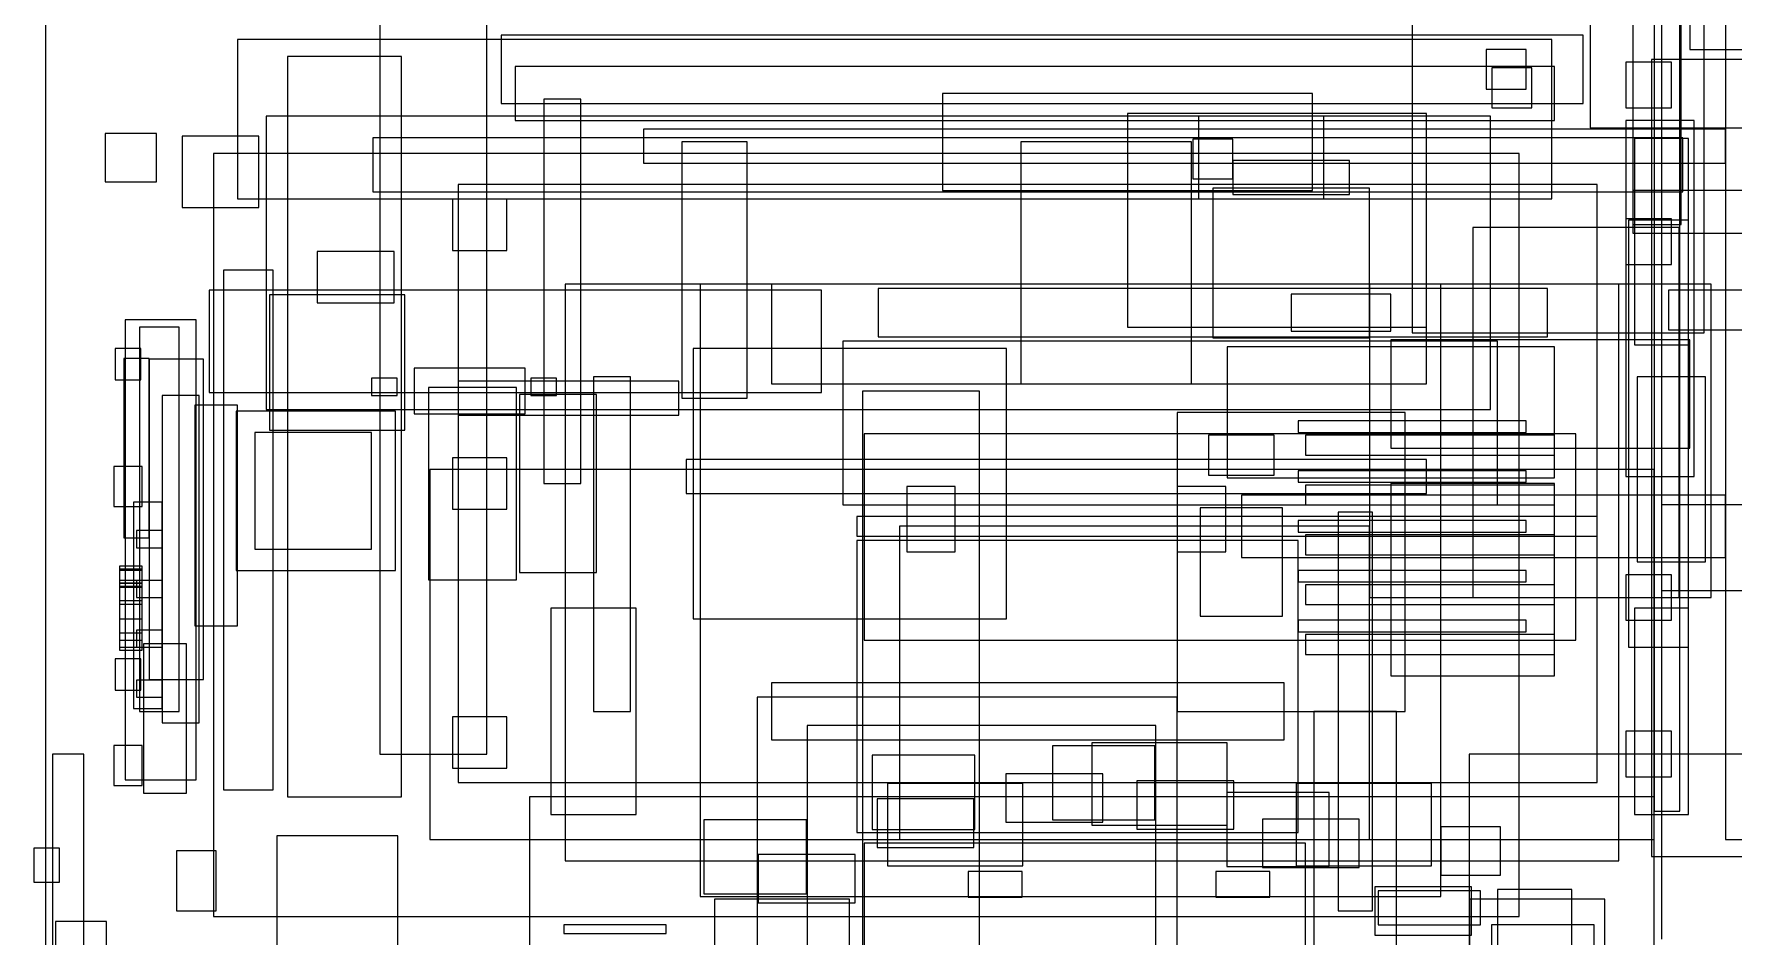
# Model space of a CAD drawing. Header units: millimetres. Extents: x -18 to 5970, y -974 to 4490.
# Drawn here: x -8 to 1186, y 3192 to 3826 of the extents above; entities that cross this region are included whole.
import ezdxf

# ---------------------------------------------------------------- set-up
doc = ezdxf.new("R2010")
doc.units = ezdxf.units.MM

msp = doc.modelspace()

# ---------------------------------------------------------------- linework, layer by layer
at = {"layer": 'BODY'}
for p, q in [((1155, 4335), (1155, 3815)), ((1180, 4110), (1180, 3260)), ((1180, 4110), (1180, 3260)), ((1115, 4077), (1115, 3692)), ((1115, 4077), (1115, 3692)), ((1149, 3692), (1149, 4077)), ((1149, 3692), (1149, 4077)), ((1130, 4060), (1130, 3280)), ((1130, 4060), (1130, 3280)), ((1148, 3280), (1148, 4060)), ((1148, 3280), (1148, 4060)), ((1135, 3970), (1135, 3190)), ((960, 3910), (960, 3616)), ((960, 3910), (960, 3616)), ((1165, 3616), (1165, 3910)), ((1165, 3616), (1165, 3910)), ((1085, 3870), (1085, 3760)), ((1058, 3822), (135, 3822)), ((135, 3822), (135, 3710)), ((1080, 3825), (320, 3825)), ((320, 3825), (320, 3777)), ((1058, 3710), (1058, 3822)), ((1080, 3777), (1080, 3825)), ((250, 3810), (170, 3810)), ((170, 3810), (170, 3290)), ((250, 3290), (250, 3810)), ((1040, 3815), (1012, 3815)), ((1012, 3815), (1012, 3787)), ((1040, 3787), (1040, 3815)), ((1155, 3815), (1235, 3815)), ((1060, 3803), (330, 3803)), ((330, 3803), (330, 3765)), ((1060, 3803), (330, 3803)), ((330, 3803), (330, 3765)), ((1044, 3802), (1016, 3802)), ((1016, 3802), (1016, 3774)), ((1044, 3802), (1016, 3802)), ((1016, 3802), (1016, 3774)), ((1044, 3774), (1044, 3802)), ((1044, 3774), (1044, 3802)), ((1060, 3765), (1060, 3803)), ((1060, 3765), (1060, 3803)), ((1142, 3806), (1110, 3806)), ((1110, 3806), (1110, 3774)), ((1142, 3806), (1110, 3806)), ((1110, 3806), (1110, 3774)), ((1938, 3808), (1128, 3808)), ((1128, 3808), (1128, 3248)), ((1938, 3808), (1128, 3808)), ((1128, 3808), (1128, 3248)), ((1142, 3774), (1142, 3806)), ((1142, 3774), (1142, 3806)), ((1012, 3787), (1040, 3787)), ((320, 3777), (1080, 3777)), ((1016, 3774), (1044, 3774)), ((1016, 3774), (1044, 3774)), ((1110, 3774), (1142, 3774)), ((1110, 3774), (1142, 3774)), ((1015, 3768), (155, 3768)), ((155, 3768), (155, 3562)), ((1015, 3768), (155, 3768)), ((155, 3768), (155, 3562)), ((330, 3765), (1060, 3765)), ((330, 3765), (1060, 3765)), ((898, 3768), (810, 3768)), ((810, 3768), (810, 3710)), ((898, 3768), (810, 3768)), ((810, 3768), (810, 3710)), ((898, 3710), (898, 3768)), ((898, 3710), (898, 3768)), ((1015, 3562), (1015, 3768)), ((1015, 3562), (1015, 3768)), ((78, 3756), (42, 3756)), ((42, 3756), (42, 3722)), ((78, 3722), (78, 3756)), ((150, 3754), (96, 3754)), ((96, 3754), (96, 3704)), ((150, 3704), (150, 3754)), ((1150, 3753), (230, 3753)), ((230, 3753), (230, 3715)), ((1180, 3759), (420, 3759)), ((420, 3759), (420, 3735)), ((1180, 3759), (420, 3759)), ((420, 3759), (420, 3735)), ((834, 3752), (806, 3752)), ((806, 3752), (806, 3724)), ((834, 3752), (806, 3752)), ((806, 3752), (806, 3724)), ((834, 3724), (834, 3752)), ((834, 3724), (834, 3752)), ((1085, 3760), (1275, 3760)), ((1154, 3752.5), (1116, 3752.5)), ((1116, 3752.5), (1116, 3607.5)), ((1154, 3752.5), (1116, 3752.5)), ((1116, 3752.5), (1116, 3607.5)), ((1150, 3715), (1150, 3753)), ((1154, 3607.5), (1154, 3752.5)), ((1154, 3607.5), (1154, 3752.5)), ((1180, 3735), (1180, 3759)), ((1180, 3735), (1180, 3759)), ((1035, 3742), (118, 3742)), ((118, 3742), (118, 3206)), ((1035, 3742), (118, 3742)), ((118, 3742), (118, 3206)), ((1035, 3206), (1035, 3742)), ((1035, 3206), (1035, 3742)), ((420, 3735), (1180, 3735)), ((420, 3735), (1180, 3735)), ((42, 3722), (78, 3722)), ((230, 3715), (1150, 3715)), ((1090, 3720), (290, 3720)), ((290, 3720), (290, 3300)), ((1090, 3720), (290, 3720)), ((290, 3720), (290, 3300)), ((806, 3724), (834, 3724)), ((806, 3724), (834, 3724)), ((1090, 3300), (1090, 3720)), ((1090, 3300), (1090, 3720)), ((1675, 3716), (1115, 3716)), ((1115, 3716), (1115, 3686)), ((1675, 3716), (1115, 3716)), ((1115, 3716), (1115, 3686)), ((96, 3704), (150, 3704)), ((135, 3710), (1058, 3710)), ((810, 3710), (898, 3710)), ((810, 3710), (898, 3710)), ((1142, 3696), (1110, 3696)), ((1110, 3696), (1110, 3664)), ((1142, 3696), (1110, 3696)), ((1110, 3696), (1110, 3664)), ((1115, 3692), (1149, 3692)), ((1115, 3692), (1149, 3692)), ((1142, 3664), (1142, 3696)), ((1142, 3664), (1142, 3696)), ((1115, 3686), (1675, 3686)), ((1115, 3686), (1675, 3686)), ((1110, 3664), (1142, 3664)), ((1110, 3664), (1142, 3664)), ((1105, 3650), (365, 3650)), ((365, 3650), (365, 3245)), ((1105, 3650), (365, 3650)), ((365, 3650), (365, 3245)), ((1105, 3245), (1105, 3650)), ((1105, 3245), (1105, 3650)), ((1920, 3646), (1140, 3646)), ((1140, 3646), (1140, 3618)), ((1920, 3646), (1140, 3646)), ((1140, 3646), (1140, 3618)), ((1140, 3618), (1920, 3618)), ((1140, 3618), (1920, 3618)), ((960, 3616), (1165, 3616)), ((960, 3616), (1165, 3616)), ((1116, 3607.5), (1154, 3607.5)), ((1116, 3607.5), (1154, 3607.5)), ((155, 3562), (1015, 3562)), ((155, 3562), (1015, 3562)), ((1040, 3554), (880, 3554)), ((880, 3554), (880, 3546)), ((1040, 3554), (880, 3554)), ((880, 3554), (880, 3546)), ((1040, 3546), (1040, 3554)), ((1040, 3546), (1040, 3554)), ((880, 3546), (1040, 3546)), ((880, 3546), (1040, 3546)), ((1060, 3544), (885, 3544)), ((885, 3544), (885, 3530)), ((1060, 3544), (885, 3544)), ((885, 3544), (885, 3530)), ((1060, 3530), (1060, 3544)), ((1060, 3530), (1060, 3544)), ((885, 3530), (1060, 3530)), ((885, 3530), (1060, 3530)), ((1130, 3520), (270, 3520)), ((270, 3520), (270, 3260)), ((1130, 3520), (270, 3520)), ((270, 3520), (270, 3260)), ((1040, 3519), (880, 3519)), ((880, 3519), (880, 3511)), ((1040, 3519), (880, 3519)), ((880, 3519), (880, 3511)), ((880, 3511), (1040, 3511)), ((880, 3511), (1040, 3511)), ((1040, 3511), (1040, 3519)), ((1040, 3511), (1040, 3519)), ((1130, 3260), (1130, 3520)), ((1130, 3260), (1130, 3520)), ((1060, 3509), (885, 3509)), ((885, 3509), (885, 3495)), ((1060, 3509), (885, 3509)), ((885, 3509), (885, 3495)), ((1060, 3495), (1060, 3509)), ((1060, 3495), (1060, 3509)), ((885, 3495), (1060, 3495)), ((885, 3495), (1060, 3495)), ((1040, 3484), (880, 3484)), ((880, 3484), (880, 3476)), ((1040, 3484), (880, 3484)), ((880, 3484), (880, 3476)), ((880, 3476), (1040, 3476)), ((880, 3476), (1040, 3476)), ((1040, 3476), (1040, 3484)), ((1040, 3476), (1040, 3484)), ((1060, 3474), (885, 3474)), ((885, 3474), (885, 3460)), ((1060, 3474), (885, 3474)), ((885, 3474), (885, 3460)), ((1060, 3460), (1060, 3474)), ((1060, 3460), (1060, 3474)), ((885, 3460), (1060, 3460)), ((885, 3460), (1060, 3460)), ((1040, 3449), (880, 3449)), ((880, 3449), (880, 3441)), ((1040, 3449), (880, 3449)), ((880, 3449), (880, 3441)), ((880, 3441), (1040, 3441)), ((880, 3441), (1040, 3441)), ((1060, 3439), (885, 3439)), ((885, 3439), (885, 3425)), ((1060, 3439), (885, 3439)), ((885, 3439), (885, 3425)), ((1040, 3441), (1040, 3449)), ((1040, 3441), (1040, 3449)), ((1060, 3425), (1060, 3439)), ((1060, 3425), (1060, 3439)), ((1142, 3446), (1110, 3446)), ((1110, 3446), (1110, 3414)), ((1142, 3446), (1110, 3446)), ((1110, 3446), (1110, 3414)), ((1142, 3414), (1142, 3446)), ((1142, 3414), (1142, 3446)), ((885, 3425), (1060, 3425)), ((885, 3425), (1060, 3425)), ((1154, 3422.5), (1116, 3422.5)), ((1116, 3422.5), (1116, 3277.5)), ((1154, 3422.5), (1116, 3422.5)), ((1116, 3422.5), (1116, 3277.5)), ((1154, 3277.5), (1154, 3422.5)), ((1154, 3277.5), (1154, 3422.5)), ((1040, 3414), (880, 3414)), ((880, 3414), (880, 3406)), ((1040, 3414), (880, 3414)), ((880, 3414), (880, 3406)), ((880, 3406), (1040, 3406)), ((880, 3406), (1040, 3406)), ((1060, 3404), (885, 3404)), ((885, 3404), (885, 3390)), ((1060, 3404), (885, 3404)), ((885, 3404), (885, 3390)), ((1040, 3406), (1040, 3414)), ((1040, 3406), (1040, 3414)), ((1060, 3390), (1060, 3404)), ((1060, 3390), (1060, 3404)), ((1110, 3414), (1142, 3414)), ((1110, 3414), (1142, 3414)), ((885, 3390), (1060, 3390)), ((885, 3390), (1060, 3390)), ((1142, 3336), (1110, 3336)), ((1110, 3336), (1110, 3304)), ((1142, 3336), (1110, 3336)), ((1110, 3336), (1110, 3304)), ((1142, 3304), (1142, 3336)), ((1142, 3304), (1142, 3336)), ((779.334, 3325.781), (707.334, 3325.781)), ((707.334, 3325.781), (707.334, 3273.781)), ((779.334, 3325.781), (707.334, 3325.781)), ((707.334, 3325.781), (707.334, 3273.781)), ((779.334, 3273.781), (779.334, 3325.781)), ((779.334, 3273.781), (779.334, 3325.781)), ((3050, 3320), (1000, 3320)), ((1000, 3320), (1000, 3165)), ((3050, 3320), (1000, 3320)), ((1000, 3320), (1000, 3165)), ((652.796, 3319.15), (580.796, 3319.15)), ((580.796, 3319.15), (580.796, 3267.15)), ((652.796, 3319.15), (580.796, 3319.15)), ((580.796, 3319.15), (580.796, 3267.15)), ((652.796, 3267.15), (652.796, 3319.15)), ((652.796, 3267.15), (652.796, 3319.15)), ((290, 3300), (1090, 3300)), ((290, 3300), (1090, 3300)), ((742.632, 3306.079), (674.632, 3306.079)), ((674.632, 3306.079), (674.632, 3272.079)), ((742.632, 3306.079), (674.632, 3306.079)), ((674.632, 3306.079), (674.632, 3272.079)), ((742.632, 3272.079), (742.632, 3306.079)), ((742.632, 3272.079), (742.632, 3306.079)), ((834.639, 3301.257), (766.639, 3301.257)), ((766.639, 3301.257), (766.639, 3267.257)), ((834.639, 3301.257), (766.639, 3301.257)), ((766.639, 3301.257), (766.639, 3267.257)), ((834.639, 3267.257), (834.639, 3301.257)), ((834.639, 3267.257), (834.639, 3301.257)), ((1110, 3304), (1142, 3304)), ((1110, 3304), (1142, 3304)), ((170, 3290), (250, 3290)), ((652.192, 3288.499), (584.192, 3288.499)), ((584.192, 3288.499), (584.192, 3254.499)), ((652.192, 3288.499), (584.192, 3288.499)), ((584.192, 3288.499), (584.192, 3254.499)), ((652.192, 3254.499), (652.192, 3288.499)), ((652.192, 3254.499), (652.192, 3288.499)), ((901.728, 3292.986), (829.728, 3292.986)), ((829.728, 3292.986), (829.728, 3240.986)), ((901.728, 3292.986), (829.728, 3292.986)), ((829.728, 3292.986), (829.728, 3240.986)), ((901.728, 3240.986), (901.728, 3292.986)), ((901.728, 3240.986), (901.728, 3292.986)), ((534.5, 3273.74), (462.5, 3273.74)), ((462.5, 3273.74), (462.5, 3221.74)), ((534.5, 3273.74), (462.5, 3273.74)), ((462.5, 3273.74), (462.5, 3221.74)), ((534.5, 3221.74), (534.5, 3273.74)), ((534.5, 3221.74), (534.5, 3273.74)), ((674.632, 3272.079), (742.632, 3272.079)), ((674.632, 3272.079), (742.632, 3272.079)), ((707.334, 3273.781), (779.334, 3273.781)), ((707.334, 3273.781), (779.334, 3273.781)), ((922.746, 3274.32), (854.746, 3274.32)), ((854.746, 3274.32), (854.746, 3240.32)), ((922.746, 3274.32), (854.746, 3274.32)), ((854.746, 3274.32), (854.746, 3240.32)), ((922.746, 3240.32), (922.746, 3274.32)), ((922.746, 3240.32), (922.746, 3274.32)), ((1116, 3277.5), (1154, 3277.5)), ((1116, 3277.5), (1154, 3277.5)), ((1130, 3280), (1148, 3280)), ((1130, 3280), (1148, 3280)), ((270, 3260), (1130, 3260)), ((270, 3260), (1130, 3260)), ((580.796, 3267.15), (652.796, 3267.15)), ((580.796, 3267.15), (652.796, 3267.15)), ((766.639, 3267.257), (834.639, 3267.257)), ((766.639, 3267.257), (834.639, 3267.257)), ((1022, 3269), (980, 3269)), ((980, 3269), (980, 3235)), ((1022, 3235), (1022, 3269)), ((1180, 3260), (1980, 3260)), ((1180, 3260), (1980, 3260)), ((120, 3252), (92, 3252)), ((92, 3252), (92, 3210)), ((120, 3210), (120, 3252)), ((568.691, 3249.562), (500.691, 3249.562)), ((500.691, 3249.562), (500.691, 3215.562)), ((568.691, 3249.562), (500.691, 3249.562)), ((500.691, 3249.562), (500.691, 3215.562)), ((568.691, 3215.562), (568.691, 3249.562)), ((568.691, 3215.562), (568.691, 3249.562)), ((584.192, 3254.499), (652.192, 3254.499)), ((584.192, 3254.499), (652.192, 3254.499)), ((1128, 3248), (1938, 3248)), ((1128, 3248), (1938, 3248)), ((365, 3245), (1105, 3245)), ((365, 3245), (1105, 3245)), ((829.728, 3240.986), (901.728, 3240.986)), ((829.728, 3240.986), (901.728, 3240.986)), ((854.746, 3240.32), (922.746, 3240.32)), ((854.746, 3240.32), (922.746, 3240.32)), ((1001.72, 3226.868), (933.72, 3226.868)), ((933.72, 3226.868), (933.72, 3192.868)), ((1001.72, 3226.868), (933.72, 3226.868)), ((933.72, 3226.868), (933.72, 3192.868)), ((1007.998, 3223.974), (935.998, 3223.974)), ((935.998, 3223.974), (935.998, 3200)), ((1007.998, 3223.974), (935.998, 3223.974)), ((935.998, 3223.974), (935.998, 3200)), ((980, 3235), (1022, 3235)), ((1001.72, 3192.868), (1001.72, 3226.868)), ((1001.72, 3192.868), (1001.72, 3226.868)), ((1007.998, 3200), (1007.998, 3223.974)), ((1007.998, 3200), (1007.998, 3223.974)), ((462.5, 3221.74), (534.5, 3221.74)), ((462.5, 3221.74), (534.5, 3221.74)), ((500.691, 3215.562), (568.691, 3215.562)), ((500.691, 3215.562), (568.691, 3215.562)), ((92, 3210), (120, 3210)), ((118, 3206), (1035, 3206)), ((118, 3206), (1035, 3206)), ((436.026, 3200), (364.026, 3200)), ((364.026, 3200), (364.026, 3193.998)), ((436.026, 3200), (364.026, 3200)), ((364.026, 3200), (364.026, 3193.998)), ((436.026, 3193.998), (436.026, 3200)), ((436.026, 3193.998), (436.026, 3200)), ((935.998, 3200), (1007.998, 3200)), ((935.998, 3200), (1007.998, 3200)), ((1087.74, 3200), (1015.74, 3200)), ((1015.74, 3200), (1015.74, 3125.5)), ((1087.74, 3200), (1015.74, 3200)), ((1015.74, 3200), (1015.74, 3125.5)), ((1087.74, 3125.5), (1087.74, 3200)), ((1087.74, 3125.5), (1087.74, 3200)), ((364.026, 3193.998), (436.026, 3193.998)), ((364.026, 3193.998), (436.026, 3193.998)), ((933.72, 3192.868), (1001.72, 3192.868)), ((933.72, 3192.868), (1001.72, 3192.868))]:
    msp.add_line(p, q, dxfattribs=at)
at = {"layer": 'CHASSIS'}
for p, q in [((795, 3360), (500, 3360)), ((500, 3360), (500, 3100)), ((795, 3100), (795, 3360)), ((780, 3340), (535, 3340)), ((535, 3340), (535, 3110)), ((780, 3110), (780, 3340))]:
    msp.add_line(p, q, dxfattribs=at)
at = {"layer": 'ENGINE_BAY'}
for p, q in [((235, 3840), (235, 3320)), ((310, 3320), (310, 3840)), ((376, 3780), (350, 3780)), ((350, 3780), (350, 3510)), ((376, 3510), (376, 3780)), ((890, 3784), (630, 3784)), ((630, 3784), (630, 3716)), ((890, 3716), (890, 3784)), ((970, 3770), (760, 3770)), ((760, 3770), (760, 3620)), ((970, 3620), (970, 3770)), ((1158, 3765), (1110, 3765)), ((1110, 3765), (1110, 3515)), ((1158, 3515), (1158, 3765)), ((493, 3750), (447, 3750)), ((447, 3750), (447, 3570)), ((493, 3750), (447, 3750)), ((447, 3750), (447, 3570)), ((493, 3750), (447, 3750)), ((447, 3750), (447, 3570)), ((493, 3750), (447, 3750)), ((447, 3750), (447, 3570)), ((493, 3750), (447, 3750)), ((447, 3750), (447, 3570)), ((493, 3750), (447, 3750)), ((447, 3750), (447, 3570)), ((493, 3570), (493, 3750)), ((493, 3570), (493, 3750)), ((493, 3570), (493, 3750)), ((493, 3570), (493, 3750)), ((493, 3570), (493, 3750)), ((493, 3570), (493, 3750)), ((805, 3750), (685, 3750)), ((685, 3750), (685, 3580)), ((805, 3580), (805, 3750)), ((916, 3737), (834, 3737)), ((834, 3737), (834, 3713)), ((916, 3713), (916, 3737)), ((630, 3716), (890, 3716)), ((930, 3717.5), (820, 3717.5)), ((820, 3717.5), (820, 3612.5)), ((930, 3612.5), (930, 3717.5)), ((324, 3709.865), (286, 3709.865)), ((286, 3709.865), (286, 3673.865)), ((324, 3709.865), (286, 3709.865)), ((286, 3709.865), (286, 3673.865)), ((324, 3673.865), (324, 3709.865)), ((324, 3673.865), (324, 3709.865)), ((834, 3713), (916, 3713)), ((1147.5, 3690), (1002.5, 3690)), ((1002.5, 3690), (1002.5, 3430)), ((1154, 3695), (1112, 3695)), ((1112, 3695), (1112, 3395)), ((1147.5, 3430), (1147.5, 3690)), ((1154, 3395), (1154, 3695)), ((245, 3673), (191, 3673)), ((191, 3673), (191, 3637)), ((245, 3637), (245, 3673)), ((286, 3673.865), (324, 3673.865)), ((286, 3673.865), (324, 3673.865)), ((545, 3646), (115, 3646)), ((115, 3646), (115, 3574)), ((252.5, 3642.5), (157.5, 3642.5)), ((157.5, 3642.5), (157.5, 3547.5)), ((252.5, 3547.5), (252.5, 3642.5)), ((980, 3650), (460, 3650)), ((460, 3650), (460, 3220)), ((970, 3650), (510, 3650)), ((510, 3650), (510, 3580)), ((545, 3574), (545, 3646)), ((1055, 3647), (585, 3647)), ((585, 3647), (585, 3613)), ((945, 3643), (875, 3643)), ((875, 3643), (875, 3617)), ((1170, 3650), (930, 3650)), ((930, 3650), (930, 3430)), ((945, 3617), (945, 3643)), ((970, 3580), (970, 3650)), ((980, 3220), (980, 3650)), ((1055, 3613), (1055, 3647)), ((1170, 3430), (1170, 3650)), ((191, 3637), (245, 3637)), ((760, 3620), (970, 3620)), ((1020, 3610), (560, 3610)), ((560, 3610), (560, 3495)), ((585, 3613), (1055, 3613)), ((820, 3612.5), (930, 3612.5)), ((1060, 3606), (830, 3606)), ((830, 3606), (830, 3514)), ((875, 3617), (945, 3617)), ((1155, 3611), (945, 3611)), ((945, 3611), (945, 3535)), ((1020, 3495), (1020, 3610)), ((1060, 3514), (1060, 3606)), ((1155, 3535), (1155, 3611)), ((675, 3605), (455, 3605)), ((455, 3605), (455, 3415)), ((675, 3415), (675, 3605)), ((411, 3585), (385, 3585)), ((385, 3585), (385, 3350)), ((411, 3350), (411, 3585)), ((115, 3574), (545, 3574)), ((331, 3577.5), (269, 3577.5)), ((269, 3577.5), (269, 3442.5)), ((331, 3442.5), (331, 3577.5)), ((387, 3572.5), (333, 3572.5)), ((333, 3572.5), (333, 3447.5)), ((387, 3447.5), (387, 3572.5)), ((510, 3580), (970, 3580)), ((656, 3575), (574, 3575)), ((574, 3575), (574, 3115)), ((656, 3115), (656, 3575)), ((685, 3580), (805, 3580)), ((447, 3570), (493, 3570)), ((447, 3570), (493, 3570)), ((447, 3570), (493, 3570)), ((447, 3570), (493, 3570)), ((447, 3570), (493, 3570)), ((447, 3570), (493, 3570)), ((955, 3560), (795, 3560)), ((795, 3560), (795, 3350)), ((955, 3350), (955, 3560)), ((157.5, 3547.5), (252.5, 3547.5)), ((1075, 3545), (575, 3545)), ((575, 3545), (575, 3400)), ((863, 3544), (817, 3544)), ((817, 3544), (817, 3516)), ((863, 3516), (863, 3544)), ((945, 3535), (1155, 3535)), ((1075, 3400), (1075, 3545)), ((324, 3528), (286, 3528)), ((286, 3528), (286, 3492)), ((324, 3528), (286, 3528)), ((286, 3528), (286, 3492)), ((324, 3492), (324, 3528)), ((324, 3492), (324, 3528)), ((970, 3527), (450, 3527)), ((450, 3527), (450, 3503)), ((970, 3503), (970, 3527)), ((817, 3516), (863, 3516)), ((830, 3514), (1060, 3514)), ((1110, 3515), (1158, 3515)), ((350, 3510), (376, 3510)), ((450, 3503), (970, 3503)), ((639, 3508), (605, 3508)), ((605, 3508), (605, 3462)), ((639, 3462), (639, 3508)), ((829, 3508), (795, 3508)), ((795, 3508), (795, 3462)), ((829, 3462), (829, 3508)), ((1180, 3502), (840, 3502)), ((840, 3502), (840, 3458)), ((1180, 3458), (1180, 3502)), ((286, 3492), (324, 3492)), ((286, 3492), (324, 3492)), ((560, 3495), (1020, 3495)), ((1090, 3487), (570, 3487)), ((570, 3487), (570, 3473)), ((869, 3493), (811, 3493)), ((811, 3493), (811, 3417)), ((869, 3417), (869, 3493)), ((1090, 3473), (1090, 3487)), ((930, 3480), (600, 3480)), ((600, 3480), (600, 3260)), ((930, 3260), (930, 3480)), ((570, 3473), (1090, 3473)), ((880, 3470), (570, 3470)), ((570, 3470), (570, 3265)), ((880, 3265), (880, 3470)), ((605, 3462), (639, 3462)), ((795, 3462), (829, 3462)), ((840, 3458), (1180, 3458)), ((269, 3442.5), (331, 3442.5)), ((333, 3447.5), (387, 3447.5)), ((930, 3430), (1170, 3430)), ((1002.5, 3430), (1147.5, 3430)), ((415, 3422.5), (355, 3422.5)), ((355, 3422.5), (355, 3277.5)), ((415, 3277.5), (415, 3422.5)), ((455, 3415), (675, 3415)), ((811, 3417), (869, 3417)), ((575, 3400), (1075, 3400)), ((1112, 3395), (1154, 3395)), ((870, 3370), (510, 3370)), ((510, 3370), (510, 3330)), ((870, 3330), (870, 3370)), ((324, 3346.135), (286, 3346.135)), ((286, 3346.135), (286, 3310.135)), ((324, 3346.135), (286, 3346.135)), ((286, 3346.135), (286, 3310.135)), ((324, 3310.135), (324, 3346.135)), ((324, 3310.135), (324, 3346.135)), ((385, 3350), (411, 3350)), ((795, 3350), (955, 3350)), ((235, 3320), (310, 3320)), ((510, 3330), (870, 3330)), ((286, 3310.135), (324, 3310.135)), ((286, 3310.135), (324, 3310.135)), ((355, 3277.5), (415, 3277.5)), ((247.5, 3262.5), (162.5, 3262.5)), ((162.5, 3262.5), (162.5, 3177.5)), ((247.5, 3177.5), (247.5, 3262.5)), ((570, 3265), (880, 3265)), ((600, 3260), (930, 3260)), ((885, 3257.5), (575, 3257.5)), ((575, 3257.5), (575, 3102.5)), ((885, 3102.5), (885, 3257.5)), ((460, 3220), (980, 3220))]:
    msp.add_line(p, q, dxfattribs=at)
at = {"layer": 'EXHAUST'}
for p, q in [((1072, 3225), (1020, 3225)), ((1020, 3225), (1020, 3090)), ((1072, 3090), (1072, 3225))]:
    msp.add_line(p, q, dxfattribs=at)
at = {"layer": 'FRONT_DETAIL'}
for p, q in [((160, 3660), (125, 3660)), ((125, 3660), (125, 3295)), ((160, 3295), (160, 3660)), ((106, 3625), (56, 3625)), ((56, 3625), (56, 3302)), ((94, 3620), (66, 3620)), ((66, 3620), (66, 3350)), ((94, 3620), (66, 3620)), ((66, 3620), (66, 3350)), ((94, 3350), (94, 3620)), ((94, 3350), (94, 3620)), ((106, 3302), (106, 3625)), ((67, 3605), (49, 3605)), ((49, 3605), (49, 3583)), ((67, 3605), (49, 3605)), ((49, 3605), (49, 3583)), ((73, 3598), (55, 3598)), ((55, 3598), (55, 3472)), ((73, 3598), (55, 3598)), ((55, 3598), (55, 3472)), ((67, 3583), (67, 3605)), ((67, 3583), (67, 3605)), ((73, 3472), (73, 3598)), ((73, 3472), (73, 3598)), ((111, 3597.5), (73, 3597.5)), ((73, 3597.5), (73, 3372.5)), ((111, 3597.5), (73, 3597.5)), ((73, 3597.5), (73, 3372.5)), ((111, 3372.5), (111, 3597.5)), ((111, 3372.5), (111, 3597.5)), ((49, 3583), (67, 3583)), ((49, 3583), (67, 3583)), ((247, 3584), (229, 3584)), ((229, 3584), (229, 3572)), ((247, 3584), (229, 3584)), ((229, 3584), (229, 3572)), ((247, 3572), (247, 3584)), ((247, 3572), (247, 3584)), ((337, 3591), (259, 3591)), ((259, 3591), (259, 3559)), ((337, 3591), (259, 3591)), ((259, 3591), (259, 3559)), ((445, 3582), (290, 3582)), ((290, 3582), (290, 3558)), ((445, 3582), (290, 3582)), ((290, 3582), (290, 3558)), ((337, 3559), (337, 3591)), ((337, 3559), (337, 3591)), ((359, 3584), (341, 3584)), ((341, 3584), (341, 3572)), ((359, 3584), (341, 3584)), ((341, 3584), (341, 3572)), ((359, 3572), (359, 3584)), ((359, 3572), (359, 3584)), ((445, 3558), (445, 3582)), ((445, 3558), (445, 3582)), ((108, 3572), (82, 3572)), ((82, 3572), (82, 3342)), ((108, 3572), (82, 3572)), ((82, 3572), (82, 3342)), ((108, 3572), (82, 3572)), ((82, 3572), (82, 3342)), ((108, 3572), (82, 3572)), ((82, 3572), (82, 3342)), ((108, 3572), (82, 3572)), ((82, 3572), (82, 3342)), ((108, 3572), (82, 3572)), ((82, 3572), (82, 3342)), ((108, 3572), (82, 3572)), ((82, 3572), (82, 3342)), ((108, 3342), (108, 3572)), ((108, 3342), (108, 3572)), ((108, 3342), (108, 3572)), ((108, 3342), (108, 3572)), ((108, 3342), (108, 3572)), ((108, 3342), (108, 3572)), ((108, 3342), (108, 3572)), ((229, 3572), (247, 3572)), ((229, 3572), (247, 3572)), ((341, 3572), (359, 3572)), ((341, 3572), (359, 3572)), ((135, 3565), (105, 3565)), ((105, 3565), (105, 3410)), ((246, 3561), (134, 3561)), ((134, 3561), (134, 3449)), ((246, 3561), (134, 3561)), ((134, 3561), (134, 3449)), ((135, 3410), (135, 3565)), ((246, 3449), (246, 3561)), ((246, 3449), (246, 3561)), ((259, 3559), (337, 3559)), ((259, 3559), (337, 3559)), ((290, 3558), (445, 3558)), ((290, 3558), (445, 3558)), ((229, 3546), (147, 3546)), ((147, 3546), (147, 3464)), ((229, 3546), (147, 3546)), ((147, 3546), (147, 3464)), ((229, 3464), (229, 3546)), ((229, 3464), (229, 3546)), ((68, 3522), (48, 3522)), ((48, 3522), (48, 3494)), ((68, 3522), (48, 3522)), ((48, 3522), (48, 3494)), ((68, 3494), (68, 3522)), ((68, 3494), (68, 3522)), ((48, 3494), (68, 3494)), ((48, 3494), (68, 3494)), ((82, 3497), (62, 3497)), ((62, 3497), (62, 3352)), ((82, 3497), (62, 3497)), ((62, 3497), (62, 3352)), ((82, 3497), (62, 3497)), ((62, 3497), (62, 3352)), ((82, 3497), (62, 3497)), ((62, 3497), (62, 3352)), ((82, 3497), (62, 3497)), ((62, 3497), (62, 3352)), ((82, 3497), (62, 3497)), ((62, 3497), (62, 3352)), ((82, 3352), (82, 3497)), ((82, 3352), (82, 3497)), ((82, 3352), (82, 3497)), ((82, 3352), (82, 3497)), ((82, 3352), (82, 3497)), ((82, 3352), (82, 3497)), ((82, 3477), (64, 3477)), ((64, 3477), (64, 3465)), ((82, 3465), (82, 3477)), ((55, 3472), (73, 3472)), ((55, 3472), (73, 3472)), ((64, 3465), (82, 3465)), ((147, 3464), (229, 3464)), ((147, 3464), (229, 3464)), ((68, 3452), (52, 3452)), ((52, 3452), (52, 3440)), ((68, 3440), (68, 3452)), ((68, 3450), (52, 3450)), ((52, 3450), (52, 3438)), ((68, 3450), (52, 3450)), ((52, 3450), (52, 3438)), ((68, 3450), (52, 3450)), ((52, 3450), (52, 3395)), ((68, 3450), (52, 3450)), ((52, 3450), (52, 3395)), ((68, 3450), (52, 3450)), ((52, 3450), (52, 3438)), ((68, 3449), (52, 3449)), ((52, 3449), (52, 3395)), ((68, 3442), (52, 3442)), ((52, 3442), (52, 3400)), ((68, 3442), (52, 3442)), ((52, 3442), (52, 3400)), ((68, 3442), (52, 3442)), ((52, 3442), (52, 3400)), ((68, 3442), (52, 3442)), ((52, 3442), (52, 3400)), ((52, 3440), (68, 3440)), ((68, 3440), (52, 3440)), ((52, 3440), (52, 3428)), ((68, 3440), (52, 3440)), ((52, 3440), (52, 3428)), ((82, 3442), (64, 3442)), ((64, 3442), (64, 3430)), ((68, 3438), (68, 3450)), ((68, 3438), (68, 3450)), ((68, 3395), (68, 3450)), ((68, 3395), (68, 3450)), ((68, 3438), (68, 3450)), ((68, 3395), (68, 3449)), ((68, 3400), (68, 3442)), ((68, 3400), (68, 3442)), ((68, 3400), (68, 3442)), ((68, 3400), (68, 3442)), ((68, 3428), (68, 3440)), ((68, 3428), (68, 3440)), ((82, 3430), (82, 3442)), ((134, 3449), (246, 3449)), ((134, 3449), (246, 3449)), ((52, 3438), (68, 3438)), ((52, 3438), (68, 3438)), ((52, 3438), (68, 3438)), ((68, 3437), (52, 3437)), ((52, 3437), (52, 3395)), ((52, 3428), (68, 3428)), ((52, 3428), (68, 3428)), ((64, 3430), (82, 3430)), ((68, 3395), (68, 3437)), ((68, 3425), (52, 3425)), ((52, 3425), (52, 3415)), ((52, 3415), (68, 3415)), ((68, 3415), (68, 3425)), ((68, 3405), (52, 3405)), ((52, 3405), (52, 3393)), ((68, 3405), (52, 3405)), ((52, 3405), (52, 3393)), ((82, 3407), (64, 3407)), ((64, 3407), (64, 3395)), ((68, 3393), (68, 3405)), ((68, 3393), (68, 3405)), ((82, 3395), (82, 3407)), ((105, 3410), (135, 3410)), ((52, 3400), (68, 3400)), ((52, 3400), (68, 3400)), ((52, 3400), (68, 3400)), ((52, 3400), (68, 3400)), ((52, 3395), (68, 3395)), ((52, 3395), (68, 3395)), ((52, 3395), (68, 3395)), ((52, 3395), (68, 3395)), ((52, 3393), (68, 3393)), ((52, 3393), (68, 3393)), ((64, 3395), (82, 3395)), ((99, 3397.5), (69, 3397.5)), ((69, 3397.5), (69, 3292.5)), ((99, 3397.5), (69, 3397.5)), ((69, 3397.5), (69, 3292.5)), ((99, 3292.5), (99, 3397.5)), ((99, 3292.5), (99, 3397.5)), ((67, 3387), (49, 3387)), ((49, 3387), (49, 3365)), ((67, 3387), (49, 3387)), ((49, 3387), (49, 3365)), ((67, 3365), (67, 3387)), ((67, 3365), (67, 3387)), ((82, 3372), (64, 3372)), ((64, 3372), (64, 3360)), ((73, 3372.5), (111, 3372.5)), ((73, 3372.5), (111, 3372.5)), ((82, 3360), (82, 3372)), ((49, 3365), (67, 3365)), ((49, 3365), (67, 3365)), ((64, 3360), (82, 3360)), ((62, 3352), (82, 3352)), ((62, 3352), (82, 3352)), ((62, 3352), (82, 3352)), ((62, 3352), (82, 3352)), ((62, 3352), (82, 3352)), ((62, 3352), (82, 3352)), ((66, 3350), (94, 3350)), ((66, 3350), (94, 3350)), ((82, 3342), (108, 3342)), ((82, 3342), (108, 3342)), ((82, 3342), (108, 3342)), ((82, 3342), (108, 3342)), ((82, 3342), (108, 3342)), ((82, 3342), (108, 3342)), ((82, 3342), (108, 3342)), ((27, 3320), (5, 3320)), ((5, 3320), (5, 3150)), ((27, 3150), (27, 3320)), ((68, 3326), (48, 3326)), ((48, 3326), (48, 3298)), ((68, 3326), (48, 3326)), ((48, 3326), (48, 3298)), ((68, 3298), (68, 3326)), ((68, 3298), (68, 3326)), ((48, 3298), (68, 3298)), ((48, 3298), (68, 3298)), ((56, 3302), (106, 3302)), ((69, 3292.5), (99, 3292.5)), ((69, 3292.5), (99, 3292.5)), ((125, 3295), (160, 3295)), ((10, 3254), (-8, 3254)), ((-8, 3254), (-8, 3230)), ((10, 3254), (-8, 3254)), ((-8, 3254), (-8, 3230)), ((10, 3230), (10, 3254)), ((10, 3230), (10, 3254)), ((-8, 3230), (10, 3230)), ((-8, 3230), (10, 3230)), ((43, 3202.5), (7, 3202.5)), ((7, 3202.5), (7, 3037.5)), ((43, 3202.5), (7, 3202.5)), ((7, 3202.5), (7, 3037.5)), ((43, 3037.5), (43, 3202.5)), ((43, 3037.5), (43, 3202.5))]:
    msp.add_line(p, q, dxfattribs=at)
at = {"layer": 'INTERIOR'}
for p, q in [((1166, 3585), (1118, 3585)), ((1118, 3585), (1118, 3455)), ((1166, 3455), (1166, 3585)), ((1725, 3495), (1135, 3495)), ((1135, 3495), (1135, 3435)), ((1118, 3455), (1166, 3455)), ((1135, 3435), (1725, 3435))]:
    msp.add_line(p, q, dxfattribs=at)
at = {"layer": 'OVERALL'}
msp.add_line((0, 4450), (0, 2500), dxfattribs=at)
at = {"layer": 'RUNNING_GEAR'}
for p, q in [((1060, 3510), (945, 3510)), ((945, 3510), (945, 3375)), ((1060, 3510), (945, 3510)), ((945, 3510), (945, 3375)), ((1060, 3375), (1060, 3510)), ((1060, 3375), (1060, 3510)), ((932, 3490), (908, 3490)), ((908, 3490), (908, 3210)), ((932, 3490), (908, 3490)), ((908, 3490), (908, 3210)), ((932, 3210), (932, 3490)), ((932, 3210), (932, 3490)), ((945, 3375), (1060, 3375)), ((945, 3375), (1060, 3375)), ((949, 3350), (891, 3350)), ((891, 3350), (891, 2890)), ((949, 3350), (891, 3350)), ((891, 3350), (891, 2890)), ((949, 2890), (949, 3350)), ((949, 2890), (949, 3350)), ((830, 3328), (735, 3328)), ((735, 3328), (735, 3270)), ((830, 3328), (735, 3328)), ((735, 3328), (735, 3270)), ((830, 3270), (830, 3328)), ((830, 3270), (830, 3328)), ((686.494, 3299.455), (591.494, 3299.455)), ((591.494, 3299.455), (591.494, 3241.455)), ((686.494, 3299.455), (591.494, 3299.455)), ((591.494, 3299.455), (591.494, 3241.455)), ((686.494, 3241.455), (686.494, 3299.455)), ((686.494, 3241.455), (686.494, 3299.455)), ((973.506, 3299.455), (878.506, 3299.455)), ((878.506, 3299.455), (878.506, 3241.455)), ((973.506, 3299.455), (878.506, 3299.455)), ((878.506, 3299.455), (878.506, 3241.455)), ((973.506, 3241.455), (973.506, 3299.455)), ((973.506, 3241.455), (973.506, 3299.455)), ((1130, 3290), (340, 3290)), ((340, 3290), (340, 2500)), ((1130, 3290), (340, 3290)), ((340, 3290), (340, 2500)), ((1130, 2500), (1130, 3290)), ((1130, 2500), (1130, 3290)), ((735, 3270), (830, 3270)), ((735, 3270), (830, 3270)), ((591.494, 3241.455), (686.494, 3241.455)), ((591.494, 3241.455), (686.494, 3241.455)), ((686.037, 3237.551), (648.037, 3237.551)), ((648.037, 3237.551), (648.037, 3219.551)), ((686.037, 3237.551), (648.037, 3237.551)), ((648.037, 3237.551), (648.037, 3219.551)), ((686.037, 3219.551), (686.037, 3237.551)), ((686.037, 3219.551), (686.037, 3237.551)), ((859.963, 3237.551), (821.963, 3237.551)), ((821.963, 3237.551), (821.963, 3219.551)), ((859.963, 3237.551), (821.963, 3237.551)), ((821.963, 3237.551), (821.963, 3219.551)), ((859.963, 3219.551), (859.963, 3237.551)), ((859.963, 3219.551), (859.963, 3237.551)), ((878.506, 3241.455), (973.506, 3241.455)), ((878.506, 3241.455), (973.506, 3241.455)), ((564.835, 3218.165), (469.835, 3218.165)), ((469.835, 3218.165), (469.835, 3160.165)), ((564.835, 3218.165), (469.835, 3218.165)), ((469.835, 3218.165), (469.835, 3160.165)), ((564.835, 3160.165), (564.835, 3218.165)), ((564.835, 3160.165), (564.835, 3218.165)), ((648.037, 3219.551), (686.037, 3219.551)), ((648.037, 3219.551), (686.037, 3219.551)), ((821.963, 3219.551), (859.963, 3219.551)), ((821.963, 3219.551), (859.963, 3219.551)), ((1095.165, 3218.165), (1000.165, 3218.165)), ((1000.165, 3218.165), (1000.165, 3160.165)), ((1095.165, 3218.165), (1000.165, 3218.165)), ((1000.165, 3218.165), (1000.165, 3160.165)), ((1095.165, 3160.165), (1095.165, 3218.165)), ((1095.165, 3160.165), (1095.165, 3218.165)), ((908, 3210), (932, 3210)), ((908, 3210), (932, 3210))]:
    msp.add_line(p, q, dxfattribs=at)

doc.saveas('drawing.dxf')
